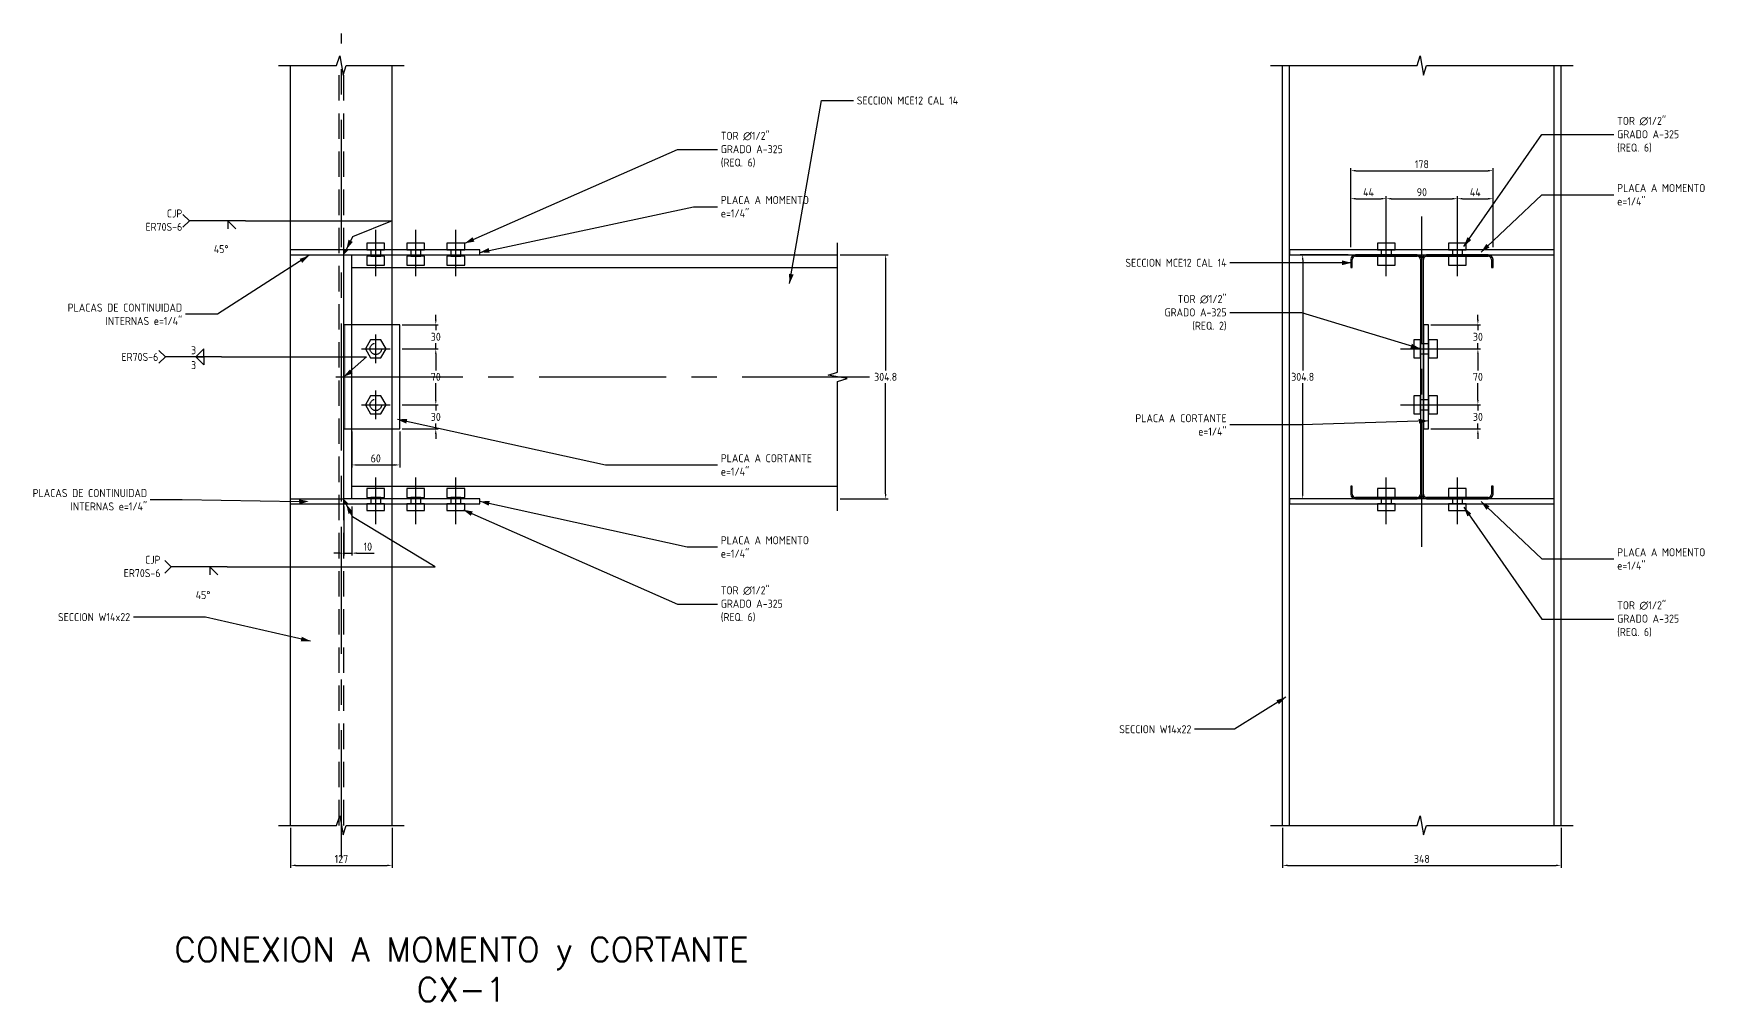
# Model space of a CAD drawing. Header units: millimetres. Extents: x 654 to 11880, y -1480 to 1529.
# Drawn here: x 715 to 2803, y 320 to 1529 of the extents above; entities that cross this region are included whole.
import ezdxf

# ---------------------------------------------------------------- set-up
doc = ezdxf.new("R2010")
doc.units = ezdxf.units.MM
doc.header["$LTSCALE"] = 5
doc.linetypes.add('CENTER', pattern=[50.8, 31.75, -6.35, 6.35, -6.35])
doc.linetypes.add('HIDDEN', pattern=[9.525, 6.35, -3.175])
doc.layers.add('TRAZO-01', color=8, linetype='Continuous')
doc.layers.add('TRAZOS-01', color=8, linetype='Continuous')
doc.styles.add('ISO Proportional', font='isocp.shx')
doc.styles.add('X200-000', font='simplex.shx')
doc.dimstyles.new('STD 05', dxfattribs={"dimscale": 5, "dimtxt": 2, "dimasz": 1.25, "dimexe": 0.625, "dimexo": 0.625, "dimtad": 1, "dimzin": 12, "dimtxsty": 'ISO Proportional', "dimcen": 2.5, "dimclrt": 2, "dimazin": 3, "dimtfac": 1, "dimtmove": 0, "dimatfit": 1})

# ---------------------------------------------------------------- blocks, each defined once
blk = doc.blocks.new('*D7')
at = {"layer": 'Defpoints', "color": 0, "transparency": 16777216}
for p in [(1102.9, 941.2), (1112.9, 941.2), (1112.9, 879.9)]:
    blk.add_point(p, dxfattribs=at)
at = {"layer": 'TRAZO-01', "color": 0, "lineweight": -2, "transparency": 16777216}
for p, q in [((1102.9, 938.1), (1102.9, 876.8)), ((1112.9, 938.1), (1112.9, 876.8)), ((1096.7, 879.9), (1090.4, 879.9)), ((1102.9, 879.9), (1112.9, 879.9)), ((1119.2, 879.9), (1140.7, 879.9))]:
    blk.add_line(p, q, dxfattribs=at)
at = {"layer": 'TRAZO-01', "color": 0, "transparency": 16777216}
for points in [[(1096.7, 880.9), (1096.7, 878.9), (1102.9, 879.9)], [(1119.2, 880.9), (1119.2, 878.9), (1112.9, 879.9)]]:
    blk.add_solid(points, dxfattribs=at)
at = {"layer": 'TRAZO-01', "color": 2, "transparency": 16777216, "insert": (1133, 888), "char_height": 10, "attachment_point": 5, "style": 'ISO Proportional'}
blk.add_mtext('10', dxfattribs=at)
blk = doc.blocks.new('*D13')
at = {"layer": 'Defpoints', "color": 0, "transparency": 16777216}
for p in [(1036.5, 540), (1163.5, 540), (1163.5, 490)]:
    blk.add_point(p, dxfattribs=at)
at = {"layer": 'TRAZO-01', "color": 0, "lineweight": -2, "transparency": 16777216}
for p, q in [((1036.5, 536.9), (1036.5, 486.9)), ((1163.5, 536.9), (1163.5, 486.9)), ((1042.8, 490), (1157.2, 490))]:
    blk.add_line(p, q, dxfattribs=at)
at = {"layer": 'TRAZO-01', "color": 0, "transparency": 16777216}
for points in [[(1042.8, 491), (1042.8, 489), (1036.5, 490)], [(1157.2, 491), (1157.2, 489), (1163.5, 490)]]:
    blk.add_solid(points, dxfattribs=at)
at = {"layer": 'TRAZO-01', "color": 2, "transparency": 16777216, "insert": (1100, 498.1), "char_height": 10, "attachment_point": 5, "style": 'ISO Proportional'}
blk.add_mtext('127', dxfattribs=at)
blk = doc.blocks.new('*D14')
at = {"layer": 'Defpoints', "color": 0, "transparency": 16777216}
for p in [(1112.9, 1035), (1172.9, 1035), (1172.9, 990)]:
    blk.add_point(p, dxfattribs=at)
at = {"layer": 'TRAZO-01', "color": 0, "lineweight": -2, "transparency": 16777216}
for p, q in [((1112.9, 1031.9), (1112.9, 986.9)), ((1172.9, 1031.9), (1172.9, 986.9)), ((1119.2, 990), (1166.7, 990))]:
    blk.add_line(p, q, dxfattribs=at)
at = {"layer": 'TRAZO-01', "color": 0, "transparency": 16777216}
for points in [[(1119.2, 991), (1119.2, 989), (1112.9, 990)], [(1166.7, 991), (1166.7, 989), (1172.9, 990)]]:
    blk.add_solid(points, dxfattribs=at)
at = {"layer": 'TRAZO-01', "color": 2, "transparency": 16777216, "insert": (1142.9, 998.1), "char_height": 10, "attachment_point": 5, "style": 'ISO Proportional'}
blk.add_mtext('60', dxfattribs=at)
blk = doc.blocks.new('*D15')
at = {"layer": 'Defpoints', "color": 0, "transparency": 16777216}
for p in [(1172.9, 1065), (1217.9, 1065), (1172.9, 1035)]:
    blk.add_point(p, dxfattribs=at)
at = {"layer": 'TRAZO-01', "color": 0, "lineweight": -2, "transparency": 16777216}
for p, q in [((1176, 1065), (1221, 1065)), ((1217.9, 1071.2), (1217.9, 1077.5)), ((1217.9, 1065), (1217.9, 1058.1)), ((1176, 1035), (1221, 1035)), ((1217.9, 1035), (1217.9, 1041.9)), ((1217.9, 1028.8), (1217.9, 1022.5))]:
    blk.add_line(p, q, dxfattribs=at)
at = {"layer": 'TRAZO-01', "color": 0, "transparency": 16777216}
for points in [[(1216.9, 1071.2), (1218.9, 1071.2), (1217.9, 1065)], [(1216.9, 1028.8), (1218.9, 1028.8), (1217.9, 1035)]]:
    blk.add_solid(points, dxfattribs=at)
at = {"layer": 'TRAZO-01', "color": 2, "transparency": 16777216, "insert": (1217.9, 1050), "char_height": 10, "attachment_point": 5, "style": 'ISO Proportional'}
blk.add_mtext('30', dxfattribs=at)
blk = doc.blocks.new('*D16')
at = {"layer": 'Defpoints', "color": 0, "transparency": 16777216}
for p in [(1172.9, 1135), (1217.9, 1135), (1172.9, 1065)]:
    blk.add_point(p, dxfattribs=at)
at = {"layer": 'TRAZO-01', "color": 0, "lineweight": -2, "transparency": 16777216}
for p, q in [((1176, 1135), (1221, 1135)), ((1217.9, 1128.8), (1217.9, 1108.1)), ((1217.9, 1071.2), (1217.9, 1091.9)), ((1176, 1065), (1221, 1065))]:
    blk.add_line(p, q, dxfattribs=at)
at = {"layer": 'TRAZO-01', "color": 0, "transparency": 16777216}
for points in [[(1216.9, 1128.8), (1218.9, 1128.8), (1217.9, 1135)], [(1216.9, 1071.2), (1218.9, 1071.2), (1217.9, 1065)]]:
    blk.add_solid(points, dxfattribs=at)
at = {"layer": 'TRAZO-01', "color": 2, "transparency": 16777216, "insert": (1217.9, 1100), "char_height": 10, "attachment_point": 5, "style": 'ISO Proportional'}
blk.add_mtext('70', dxfattribs=at)
blk = doc.blocks.new('*D17')
at = {"layer": 'Defpoints', "color": 0, "transparency": 16777216}
for p in [(1172.9, 1165), (1217.9, 1165), (1172.9, 1135)]:
    blk.add_point(p, dxfattribs=at)
at = {"layer": 'TRAZO-01', "color": 0, "lineweight": -2, "transparency": 16777216}
for p, q in [((1217.9, 1171.2), (1217.9, 1177.5)), ((1176, 1165), (1221, 1165)), ((1217.9, 1165), (1217.9, 1158.1)), ((1176, 1135), (1221, 1135)), ((1217.9, 1135), (1217.9, 1141.9)), ((1217.9, 1128.8), (1217.9, 1122.5))]:
    blk.add_line(p, q, dxfattribs=at)
at = {"layer": 'TRAZO-01', "color": 0, "transparency": 16777216}
for points in [[(1216.9, 1171.2), (1218.9, 1171.2), (1217.9, 1165)], [(1216.9, 1128.8), (1218.9, 1128.8), (1217.9, 1135)]]:
    blk.add_solid(points, dxfattribs=at)
at = {"layer": 'TRAZO-01', "color": 2, "transparency": 16777216, "insert": (1217.9, 1150), "char_height": 10, "attachment_point": 5, "style": 'ISO Proportional'}
blk.add_mtext('30', dxfattribs=at)
blk = doc.blocks.new('*D18')
at = {"layer": 'Defpoints', "color": 0, "transparency": 16777216}
for p in [(1720, 1252.4), (1780, 1252.4), (1720, 947.6)]:
    blk.add_point(p, dxfattribs=at)
at = {"layer": 'TRAZO-01', "color": 0, "lineweight": -2, "transparency": 16777216}
for p, q in [((1723.1, 1252.4), (1783.1, 1252.4)), ((1780, 1246.2), (1780, 1108.1)), ((1780, 953.9), (1780, 1091.9)), ((1723.1, 947.6), (1783.1, 947.6))]:
    blk.add_line(p, q, dxfattribs=at)
at = {"layer": 'TRAZO-01', "color": 0, "transparency": 16777216}
for points in [[(1779, 1246.2), (1781, 1246.2), (1780, 1252.4)], [(1779, 953.9), (1781, 953.9), (1780, 947.6)]]:
    blk.add_solid(points, dxfattribs=at)
at = {"layer": 'TRAZO-01', "color": 2, "transparency": 16777216, "insert": (1780, 1100), "char_height": 10, "attachment_point": 5, "style": 'ISO Proportional'}
blk.add_mtext('304.8', dxfattribs=at)
blk = doc.blocks.new('*D19')
at = {"layer": 'Defpoints', "color": 0, "transparency": 16777216}
for p in [(2276, 540), (2624, 540), (2624, 490)]:
    blk.add_point(p, dxfattribs=at)
at = {"layer": 'TRAZO-01', "color": 0, "lineweight": -2, "transparency": 16777216}
for p, q in [((2276, 536.9), (2276, 486.9)), ((2624, 536.9), (2624, 486.9)), ((2282.2, 490), (2617.8, 490))]:
    blk.add_line(p, q, dxfattribs=at)
at = {"layer": 'TRAZO-01', "color": 0, "transparency": 16777216}
for points in [[(2282.2, 491), (2282.2, 489), (2276, 490)], [(2617.8, 491), (2617.8, 489), (2624, 490)]]:
    blk.add_solid(points, dxfattribs=at)
at = {"layer": 'TRAZO-01', "color": 2, "transparency": 16777216, "insert": (2450, 498.1), "char_height": 10, "attachment_point": 5, "style": 'ISO Proportional'}
blk.add_mtext('348', dxfattribs=at)
blk = doc.blocks.new('*D24')
at = {"layer": 'Defpoints', "color": 0, "transparency": 16777216}
for p in [(2458.3, 1065), (2520, 1065), (2458.3, 1035)]:
    blk.add_point(p, dxfattribs=at)
at = {"layer": 'TRAZO-01', "color": 0, "lineweight": -2, "transparency": 16777216}
for p, q in [((2461.4, 1065), (2523.1, 1065)), ((2520, 1071.2), (2520, 1077.5)), ((2520, 1065), (2520, 1058.1)), ((2461.4, 1035), (2523.1, 1035)), ((2520, 1035), (2520, 1041.9)), ((2520, 1028.8), (2520, 1022.5))]:
    blk.add_line(p, q, dxfattribs=at)
at = {"layer": 'TRAZO-01', "color": 0, "transparency": 16777216}
for points in [[(2519, 1071.2), (2521, 1071.2), (2520, 1065)], [(2519, 1028.8), (2521, 1028.8), (2520, 1035)]]:
    blk.add_solid(points, dxfattribs=at)
at = {"layer": 'TRAZO-01', "color": 2, "transparency": 16777216, "insert": (2520, 1050), "char_height": 10, "attachment_point": 5, "style": 'ISO Proportional'}
blk.add_mtext('30', dxfattribs=at)
blk = doc.blocks.new('*D25')
at = {"layer": 'Defpoints', "color": 0, "transparency": 16777216}
for p in [(2458.3, 1135), (2520, 1135), (2458.3, 1065)]:
    blk.add_point(p, dxfattribs=at)
at = {"layer": 'TRAZO-01', "color": 0, "lineweight": -2, "transparency": 16777216}
for p, q in [((2461.4, 1135), (2523.1, 1135)), ((2520, 1128.8), (2520, 1108.1)), ((2520, 1071.2), (2520, 1091.9)), ((2461.4, 1065), (2523.1, 1065))]:
    blk.add_line(p, q, dxfattribs=at)
at = {"layer": 'TRAZO-01', "color": 0, "transparency": 16777216}
for points in [[(2519, 1128.8), (2521, 1128.8), (2520, 1135)], [(2519, 1071.2), (2521, 1071.2), (2520, 1065)]]:
    blk.add_solid(points, dxfattribs=at)
at = {"layer": 'TRAZO-01', "color": 2, "transparency": 16777216, "insert": (2520, 1100), "char_height": 10, "attachment_point": 5, "style": 'ISO Proportional'}
blk.add_mtext('70', dxfattribs=at)
blk = doc.blocks.new('*D26')
at = {"layer": 'Defpoints', "color": 0, "transparency": 16777216}
for p in [(2458.3, 1165), (2520, 1165), (2458.3, 1135)]:
    blk.add_point(p, dxfattribs=at)
at = {"layer": 'TRAZO-01', "color": 0, "lineweight": -2, "transparency": 16777216}
for p, q in [((2520, 1171.2), (2520, 1177.5)), ((2461.4, 1165), (2523.1, 1165)), ((2520, 1165), (2520, 1158.1)), ((2461.4, 1135), (2523.1, 1135)), ((2520, 1135), (2520, 1141.9)), ((2520, 1128.8), (2520, 1122.5))]:
    blk.add_line(p, q, dxfattribs=at)
at = {"layer": 'TRAZO-01', "color": 0, "transparency": 16777216}
for points in [[(2519, 1171.2), (2521, 1171.2), (2520, 1165)], [(2519, 1128.8), (2521, 1128.8), (2520, 1135)]]:
    blk.add_solid(points, dxfattribs=at)
at = {"layer": 'TRAZO-01', "color": 2, "transparency": 16777216, "insert": (2520, 1150), "char_height": 10, "attachment_point": 5, "style": 'ISO Proportional'}
blk.add_mtext('30', dxfattribs=at)
blk = doc.blocks.new('*D27')
at = {"layer": 'Defpoints', "color": 0, "transparency": 16777216}
for p in [(2301.1, 1252.4), (2361.1, 1252.4), (2361.1, 947.6)]:
    blk.add_point(p, dxfattribs=at)
at = {"layer": 'TRAZO-01', "color": 0, "lineweight": -2, "transparency": 16777216}
for p, q in [((2358, 1252.4), (2298, 1252.4)), ((2301.1, 1246.2), (2301.1, 1108.1)), ((2301.1, 953.9), (2301.1, 1091.9)), ((2358, 947.6), (2298, 947.6))]:
    blk.add_line(p, q, dxfattribs=at)
at = {"layer": 'TRAZO-01', "color": 0, "transparency": 16777216}
for points in [[(2300.1, 1246.2), (2302.1, 1246.2), (2301.1, 1252.4)], [(2300.1, 953.9), (2302.1, 953.9), (2301.1, 947.6)]]:
    blk.add_solid(points, dxfattribs=at)
at = {"layer": 'TRAZO-01', "color": 2, "transparency": 16777216, "insert": (2301.1, 1100), "char_height": 10, "attachment_point": 5, "style": 'ISO Proportional'}
blk.add_mtext('304.8', dxfattribs=at)
blk = doc.blocks.new('*D61')
at = {"layer": 'Defpoints', "color": 0, "transparency": 16777216}
for p in [(2405.6, 1322.4), (2361.1, 1258.8), (2405.6, 1258.8)]:
    blk.add_point(p, dxfattribs=at)
at = {"layer": 'TRAZO-01', "color": 0, "lineweight": -2, "transparency": 16777216}
for p, q in [((2361.1, 1261.9), (2361.1, 1325.5)), ((2367.3, 1322.4), (2399.3, 1322.4)), ((2405.6, 1261.9), (2405.6, 1325.5))]:
    blk.add_line(p, q, dxfattribs=at)
at = {"layer": 'TRAZO-01', "color": 0, "transparency": 16777216}
for points in [[(2367.3, 1323.4), (2367.3, 1321.4), (2361.1, 1322.4)], [(2399.3, 1323.4), (2399.3, 1321.4), (2405.6, 1322.4)]]:
    blk.add_solid(points, dxfattribs=at)
at = {"layer": 'TRAZO-01', "color": 2, "transparency": 16777216, "insert": (2383.3, 1330.5), "char_height": 10, "width": 31.414, "attachment_point": 5, "style": 'ISO Proportional'}
blk.add_mtext('44', dxfattribs=at)
blk = doc.blocks.new('*D62')
at = {"layer": 'Defpoints', "color": 0, "transparency": 16777216}
for p in [(2494.4, 1322.4), (2405.6, 1258.8), (2494.4, 1258.8)]:
    blk.add_point(p, dxfattribs=at)
at = {"layer": 'TRAZO-01', "color": 0, "lineweight": -2, "transparency": 16777216}
for p, q in [((2405.6, 1261.9), (2405.6, 1325.5)), ((2411.8, 1322.4), (2488.2, 1322.4)), ((2494.4, 1261.9), (2494.4, 1325.5))]:
    blk.add_line(p, q, dxfattribs=at)
at = {"layer": 'TRAZO-01', "color": 0, "transparency": 16777216}
for points in [[(2411.8, 1323.4), (2411.8, 1321.4), (2405.6, 1322.4)], [(2488.2, 1323.4), (2488.2, 1321.4), (2494.4, 1322.4)]]:
    blk.add_solid(points, dxfattribs=at)
at = {"layer": 'TRAZO-01', "color": 2, "transparency": 16777216, "insert": (2450, 1330.5), "char_height": 10, "attachment_point": 5, "style": 'ISO Proportional'}
blk.add_mtext('90', dxfattribs=at)
blk = doc.blocks.new('*D63')
at = {"layer": 'Defpoints', "color": 0, "transparency": 16777216}
for p in [(2538.9, 1322.4), (2494.4, 1258.8), (2538.9, 1258.8)]:
    blk.add_point(p, dxfattribs=at)
at = {"layer": 'TRAZO-01', "color": 0, "lineweight": -2, "transparency": 16777216}
for p, q in [((2494.4, 1261.9), (2494.4, 1325.5)), ((2500.7, 1322.4), (2532.7, 1322.4)), ((2538.9, 1261.9), (2538.9, 1325.5))]:
    blk.add_line(p, q, dxfattribs=at)
at = {"layer": 'TRAZO-01', "color": 0, "transparency": 16777216}
for points in [[(2500.7, 1323.4), (2500.7, 1321.4), (2494.4, 1322.4)], [(2532.7, 1323.4), (2532.7, 1321.4), (2538.9, 1322.4)]]:
    blk.add_solid(points, dxfattribs=at)
at = {"layer": 'TRAZO-01', "color": 2, "transparency": 16777216, "insert": (2516.7, 1330.5), "char_height": 10, "attachment_point": 5, "style": 'ISO Proportional'}
blk.add_mtext('44', dxfattribs=at)
blk = doc.blocks.new('*D64')
at = {"layer": 'Defpoints', "color": 0, "transparency": 16777216}
for p in [(2538.9, 1357.4), (2361.1, 1258.8), (2538.9, 1258.8)]:
    blk.add_point(p, dxfattribs=at)
at = {"layer": 'TRAZO-01', "color": 0, "lineweight": -2, "transparency": 16777216}
for p, q in [((2361.1, 1261.9), (2361.1, 1360.5)), ((2367.3, 1357.4), (2532.7, 1357.4)), ((2538.9, 1261.9), (2538.9, 1360.5))]:
    blk.add_line(p, q, dxfattribs=at)
at = {"layer": 'TRAZO-01', "color": 0, "transparency": 16777216}
for points in [[(2367.3, 1358.4), (2367.3, 1356.4), (2361.1, 1357.4)], [(2532.7, 1358.4), (2532.7, 1356.4), (2538.9, 1357.4)]]:
    blk.add_solid(points, dxfattribs=at)
at = {"layer": 'TRAZO-01', "color": 2, "transparency": 16777216, "insert": (2450, 1365.5), "char_height": 10, "width": 26, "attachment_point": 5, "style": 'ISO Proportional'}
blk.add_mtext('178', dxfattribs=at)

msp = doc.modelspace()

# ---------------------------------------------------------------- hatches: boundary and pattern name
at = {"layer": 'TRAZOS-01'}
for points in [[(1102.9, 1252.4), (1102.9, 1258.75), (1109.25, 1258.75)], [(1102.9, 1035.03), (1105.9, 1035.03), (1105.9, 1165.03), (1102.9, 1165.03)], [(1102.9, 947.6), (1102.9, 941.25), (1109.25, 941.25)]]:
    msp.add_hatch(color=5, dxfattribs=at).paths.add_polyline_path(points)

# ---------------------------------------------------------------- linework, layer by layer
at = {"color": 5}
for p, q in [((958, 1294.762), (958, 1284.762)), ((968, 1284.762), (958, 1294.762)), ((935.389, 862.882), (935.389, 852.882)), ((945.389, 852.882), (935.389, 862.882))]:
    msp.add_line(p, q, dxfattribs=at)
for points in [[(980, 1294.762), (1163.5, 1294.762), (1114, 1274.75), (1106, 1258.75)], [(950, 1125), (1131.226, 1125), (1102.9, 1100.026)], [(957.389, 862.882), (1217.295, 862.882), (1114, 925.25), (1106, 941.25)]]:
    msp.add_lwpolyline(points, dxfattribs=at)
at = {"layer": 'TRAZOS-01', "color": 1, "linetype": 'CENTER'}
for p, q in [((1100, 500), (1100, 1528.75)), ((2450, 887.6), (2450, 1312.4)), ((2450, 887.6), (2450, 1312.4)), ((1142.9, 1225.5), (1142.9, 1283.75)), ((1192.899, 1225.5), (1192.899, 1283.75)), ((1242.903, 1225.5), (1242.903, 1283.75)), ((2405.55, 1225.5), (2405.55, 1283.75)), ((2494.45, 1225.5), (2494.45, 1283.75)), ((1142.9, 1117), (1142.9, 1153)), ((1124.9, 1135), (1160.9, 1135)), ((2423.1, 1135), (2483.25, 1135)), ((1092.9, 1100), (1760, 1100)), ((1124.9, 1065), (1160.9, 1065)), ((1142.9, 1047), (1142.9, 1083)), ((2423.1, 1065), (2483.25, 1065)), ((1142.9, 916.25), (1142.9, 974.5)), ((1192.9, 916.25), (1192.9, 974.5)), ((1242.9, 916.25), (1242.9, 974.5)), ((2405.55, 916.25), (2405.55, 974.5)), ((2494.45, 916.25), (2494.45, 974.5))]:
    msp.add_line(p, q, dxfattribs=at)
at = {"layer": 'TRAZOS-01', "color": 7}
for p, q in [((1036.5, 540), (1036.5, 1488.75)), ((1163.5, 540), (1163.5, 1488.75)), ((2276, 540), (2276, 1488.75)), ((2284.5, 540), (2284.5, 1488.75)), ((2615.5, 540), (2615.5, 1488.75)), ((2624, 540), (2624, 1488.75))]:
    msp.add_line(p, q, dxfattribs=at)
at = {"layer": 'TRAZOS-01', "color": 30, "linetype": 'HIDDEN', "true_color": 0xf26722}
msp.add_line((1097.1, 540), (1097.1, 1488.75), dxfattribs=at)
at = {"layer": 'TRAZOS-01', "color": 8, "linetype": 'HIDDEN'}
msp.add_line((1102.9, 540), (1102.9, 1488.75), dxfattribs=at)
at = {"layer": 'TRAZOS-01', "color": 2}
for p, q in [((1660, 1216.4), (1700, 1445)), ((1700, 1445), (1740, 1445)), ((2502.45, 1262.75), (2600, 1402.4)), ((2600, 1402.4), (2690, 1402.4)), ((1254.003, 1266.75), (1520, 1383.75)), ((1520, 1383.75), (1570, 1383.75)), ((2523.9, 1255.575), (2600, 1327.4)), ((2600, 1327.4), (2690, 1327.4)), ((1272.903, 1255.4), (1540, 1312.4)), ((1540, 1312.4), (1570, 1312.4)), ((1059.478, 1251.306), (944.978, 1178.056)), ((2300, 1242.4), (2210, 1242.4)), ((2362.1, 1242.4), (2300, 1242.4)), ((944.978, 1178.056), (904.978, 1178.056)), ((2300, 1180), (2210, 1180)), ((2448.1, 1135), (2300, 1180)), ((1169.9, 1047), (1430, 990)), ((2458.25, 1045), (2300, 1040)), ((2300, 1040), (2210, 1040)), ((1430, 990), (1570, 990)), ((901.194, 946.54), (861.194, 946.54)), ((1047.24, 944.017), (901.194, 946.54)), ((1272.9, 944.6), (1532, 887.6)), ((2523.9, 944.425), (2600, 872.6)), ((1262.9, 929.25), (1520, 816.25)), ((2502.45, 937.25), (2600, 797.6)), ((1532, 887.6), (1570, 887.6)), ((2600, 872.6), (2690, 872.6)), ((1520, 816.25), (1570, 816.25)), ((930, 800), (840, 800)), ((1061.5, 770), (930, 800)), ((2600, 797.6), (2690, 797.6)), ((2280, 700), (2216, 660)), ((2216, 660), (2166, 660))]:
    msp.add_line(p, q, dxfattribs=at)
at = {"layer": 'TRAZOS-01', "color": 5}
for p, q in [((910, 1294.762), (902, 1302.762)), ((910, 1294.762), (902, 1286.762)), ((980, 1294.762), (910, 1294.762)), ((880, 1125), (872, 1133)), ((880, 1125), (872, 1117)), ((950, 1125), (880, 1125)), ((887.389, 862.882), (879.389, 870.882)), ((887.389, 862.882), (879.389, 854.882)), ((957.389, 862.882), (887.389, 862.882))]:
    msp.add_line(p, q, dxfattribs=at)
at = {"layer": 'TRAZOS-01', "color": 2, "linetype": 'HIDDEN', "true_color": 0xf1eb1f}
for p, q in [((1102.9, 1252.4), (1102.9, 1258.75)), ((1102.9, 941.25), (1102.9, 947.6))]:
    msp.add_line(p, q, dxfattribs=at)
at = {"layer": 'TRAZOS-01', "color": 4, "linetype": 'Continuous'}
for p, q in [((1102.9, 947.6), (1102.9, 1252.4)), ((1112.9, 947.6), (1112.9, 1252.4))]:
    msp.add_line(p, q, dxfattribs=at)
at = {"layer": 'TRAZOS-01', "color": 4}
for p, q in [((1112.9, 1236.4), (1163.5, 1236.4)), ((1163.5, 1252.4), (1720, 1252.4)), ((1163.5, 1236.4), (1720, 1236.4)), ((2361.1, 1246.503), (2361.1, 1236.4)), ((2361.1, 1236.4), (2362.997, 1236.4)), ((2362.997, 1236.4), (2362.997, 1246.503)), ((2444.103, 1252.4), (2366.997, 1252.4)), ((2366.997, 1250.503), (2444.103, 1250.503)), ((2448.103, 1246.503), (2448.103, 953.497)), ((2451.897, 953.497), (2451.897, 1246.503)), ((2533.003, 1252.4), (2455.897, 1252.4)), ((2455.897, 1250.503), (2533.003, 1250.503)), ((2537.003, 1246.503), (2537.003, 1236.4)), ((2537.003, 1236.4), (2538.9, 1236.4)), ((2538.9, 1236.4), (2538.9, 1246.503)), ((1112.9, 963.6), (1163.5, 963.6)), ((1163.5, 963.6), (1720, 963.6)), ((2362.997, 963.6), (2361.1, 963.6)), ((2361.1, 963.6), (2361.1, 953.497)), ((2362.997, 953.497), (2362.997, 963.6)), ((2538.9, 963.6), (2537.003, 963.6)), ((2537.003, 963.6), (2537.003, 953.497)), ((2538.9, 953.497), (2538.9, 963.6)), ((2444.103, 949.497), (2366.997, 949.497)), ((2366.997, 947.6), (2444.103, 947.6)), ((2533.003, 949.497), (2455.897, 949.497)), ((2455.897, 947.6), (2533.003, 947.6))]:
    msp.add_line(p, q, dxfattribs=at)
at = {"layer": 'TRAZOS-01'}
for points in [[(1021.5, 1488.75), (1094, 1488.75), (1098, 1500.75), (1102, 1476.75), (1106, 1488.75), (1178.5, 1488.75)], [(2261, 1488.75), (2444, 1488.75), (2448, 1500.75), (2452, 1476.75), (2456, 1488.75), (2639, 1488.75)], [(1720, 932.6), (1720, 1094), (1732, 1098), (1708, 1102), (1720, 1106), (1720, 1267.4)], [(1021.5, 540), (1094, 540), (1098, 552), (1102, 528), (1106, 540), (1178.5, 540)], [(2261, 540), (2444, 540), (2448, 552), (2452, 528), (2456, 540), (2639, 540)]]:
    msp.add_lwpolyline(points, dxfattribs=at)
at = {"layer": 'TRAZOS-01', "color": 2}
msp.add_lwpolyline([(1036.5, 1252.4), (1272.903, 1252.4), (1272.903, 1258.75), (1036.5, 1258.75)], dxfattribs=at)
at = {"layer": 'TRAZOS-01', "color": 3, "linetype": 'HIDDEN'}
for points in [[(1131.8, 1258.75), (1154, 1258.75), (1154, 1266.75), (1131.8, 1266.75)], [(1136.55, 1250.5), (1149.25, 1250.5), (1149.25, 1258.75), (1136.55, 1258.75)], [(1131.8, 1239.4), (1154, 1239.4), (1154, 1250.5), (1131.8, 1250.5)], [(1155.717, 1135), (1149.309, 1146.1), (1136.491, 1146.1), (1130.083, 1135), (1136.491, 1123.9), (1149.309, 1123.9)], [(1155.717, 1065), (1149.309, 1076.1), (1136.491, 1076.1), (1130.083, 1065), (1136.491, 1053.9), (1149.309, 1053.9)], [(1131.8, 949.5), (1154, 949.5), (1154, 960.6), (1131.8, 960.6)], [(1131.8, 933.25), (1154, 933.25), (1154, 941.25), (1131.8, 941.25)], [(1136.55, 941.25), (1149.25, 941.25), (1149.25, 949.5), (1136.55, 949.5)]]:
    msp.add_lwpolyline(points, close=True, dxfattribs=at)
at = {"layer": 'TRAZOS-01', "color": 3}
for points in [[(1181.799, 1258.75), (1203.999, 1258.75), (1203.999, 1266.75), (1181.799, 1266.75)], [(1186.549, 1250.5), (1199.249, 1250.5), (1199.249, 1258.75), (1186.549, 1258.75)], [(1231.803, 1258.75), (1254.003, 1258.75), (1254.003, 1266.75), (1231.803, 1266.75)], [(1236.553, 1250.5), (1249.253, 1250.5), (1249.253, 1258.75), (1236.553, 1258.75)], [(2394.45, 1258.75), (2416.65, 1258.75), (2416.65, 1266.75), (2394.45, 1266.75)], [(2399.2, 1250.5), (2411.9, 1250.5), (2411.9, 1258.75), (2399.2, 1258.75)], [(2483.35, 1258.75), (2505.55, 1258.75), (2505.55, 1266.75), (2483.35, 1266.75)], [(2488.1, 1250.5), (2500.8, 1250.5), (2500.8, 1258.75), (2488.1, 1258.75)], [(1181.799, 1239.4), (1203.999, 1239.4), (1203.999, 1250.5), (1181.799, 1250.5)], [(1231.803, 1239.4), (1254.003, 1239.4), (1254.003, 1250.5), (1231.803, 1250.5)], [(2394.45, 1239.4), (2416.65, 1239.4), (2416.65, 1250.5), (2394.45, 1250.5)], [(2483.35, 1239.4), (2505.55, 1239.4), (2505.55, 1250.5), (2483.35, 1250.5)], [(2440.1, 1123.9), (2448.1, 1123.9), (2448.1, 1146.1), (2440.1, 1146.1)], [(2448.1, 1128.65), (2458.25, 1128.65), (2458.25, 1141.35), (2448.1, 1141.35)], [(2458.25, 1123.9), (2469.35, 1123.9), (2469.35, 1146.1), (2458.25, 1146.1)], [(2440.1, 1053.9), (2448.1, 1053.9), (2448.1, 1076.1), (2440.1, 1076.1)], [(2448.1, 1058.65), (2458.25, 1058.65), (2458.25, 1071.35), (2448.1, 1071.35)], [(2458.25, 1053.9), (2469.35, 1053.9), (2469.35, 1076.1), (2458.25, 1076.1)], [(1181.8, 949.5), (1204, 949.5), (1204, 960.6), (1181.8, 960.6)], [(1231.8, 949.5), (1254, 949.5), (1254, 960.6), (1231.8, 960.6)], [(2394.45, 949.5), (2416.65, 949.5), (2416.65, 960.6), (2394.45, 960.6)], [(2483.35, 949.5), (2505.55, 949.5), (2505.55, 960.6), (2483.35, 960.6)], [(1181.8, 933.25), (1204, 933.25), (1204, 941.25), (1181.8, 941.25)], [(1186.55, 941.25), (1199.25, 941.25), (1199.25, 949.5), (1186.55, 949.5)], [(1231.8, 933.25), (1254, 933.25), (1254, 941.25), (1231.8, 941.25)], [(1236.55, 941.25), (1249.25, 941.25), (1249.25, 949.5), (1236.55, 949.5)], [(2394.45, 933.25), (2416.65, 933.25), (2416.65, 941.25), (2394.45, 941.25)], [(2399.2, 941.25), (2411.9, 941.25), (2411.9, 949.5), (2399.2, 949.5)], [(2483.35, 933.25), (2505.55, 933.25), (2505.55, 941.25), (2483.35, 941.25)], [(2488.1, 941.25), (2500.8, 941.25), (2500.8, 949.5), (2488.1, 949.5)]]:
    msp.add_lwpolyline(points, close=True, dxfattribs=at)
at = {"layer": 'TRAZOS-01', "color": 2}
for points in [[(2284.5, 1252.4), (2615.5, 1252.4), (2615.5, 1258.75), (2284.5, 1258.75)], [(2284.5, 941.25), (2615.5, 941.25), (2615.5, 947.6), (2284.5, 947.6)]]:
    msp.add_lwpolyline(points, close=True, dxfattribs=at)
at = {"layer": 'TRAZOS-01', "color": 4, "linetype": 'HIDDEN'}
msp.add_lwpolyline([(1112.9, 1252.4), (1163.5, 1252.4)], dxfattribs=at)
at = {"layer": 'TRAZOS-01', "color": 41, "true_color": 0xf4ee51}
msp.add_lwpolyline([(1102.9, 1035.026), (1172.9, 1035.026), (1172.9, 1165.026), (1102.9, 1165.026)], close=True, dxfattribs=at)
at = {"layer": 'TRAZOS-01', "color": 4}
msp.add_lwpolyline([(2451.9, 1035), (2458.25, 1035), (2458.25, 1165), (2451.9, 1165)], close=True, dxfattribs=at)
at = {"layer": 'TRAZOS-01', "color": 5}
for points in [[(928, 1125), (928, 1135), (918, 1125)], [(928, 1125), (928, 1115), (918, 1125)]]:
    msp.add_lwpolyline(points, close=True, dxfattribs=at)
at = {"layer": 'TRAZOS-01', "color": 2, "linetype": 'ByBlock', "true_color": 0xf1eb1f}
for points in [[(1036.5, 947.6), (1102.9, 947.6)], [(1036.5, 941.25), (1102.9, 941.25)]]:
    msp.add_lwpolyline(points, dxfattribs=at)
at = {"layer": 'TRAZOS-01', "color": 2, "true_color": 0xf1eb1f}
msp.add_lwpolyline([(1102.9, 941.25), (1272.9, 941.25), (1272.9, 947.6), (1102.9, 947.6)], dxfattribs=at)
at = {"layer": 'TRAZOS-01', "color": 3, "linetype": 'HIDDEN'}
for centre in [(1142.9, 1135), (1142.9, 1065)]:
    msp.add_circle(centre, 7.15, dxfattribs=at)
at = {"layer": 'TRAZOS-01', "color": 4}
for centre, radius, start, end in [((2366.997, 1246.503), 5.897, 90, 180), ((2366.997, 1246.503), 4, 90, 180), ((2444.103, 1246.503), 5.897, 0, 90), ((2444.103, 1246.503), 4, 0, 90), ((2455.897, 1246.503), 5.897, 90, 180), ((2455.897, 1246.503), 4, 90, 180), ((2533.003, 1246.503), 5.897, 0, 90), ((2533.003, 1246.503), 4, 0, 90), ((2366.997, 953.497), 5.897, 180, 270), ((2366.997, 953.497), 4, 180, 270), ((2444.103, 953.497), 5.897, 270, 0), ((2444.103, 953.497), 4, 270, 0), ((2455.897, 953.497), 5.897, 180, 270), ((2455.897, 953.497), 4, 180, 270), ((2533.003, 953.497), 5.897, 270, 0), ((2533.003, 953.497), 4, 270, 0)]:
    msp.add_arc(centre, radius, start, end, dxfattribs=at)
at = {"layer": 'TRAZOS-01', "color": 2}
for points in [[(1254.003, 1266.75), (1263.782, 1274.325), (1266.196, 1268.832)], [(2502.45, 1262.75), (2506.862, 1274.306), (2511.781, 1270.87)], [(1272.903, 1255.4), (1283.978, 1260.908), (1285.267, 1255.048)], [(2523.9, 1255.575), (2530.568, 1265.993), (2534.686, 1261.63)], [(1059.478, 1251.306), (1050.986, 1242.312), (1047.753, 1247.366)], [(2362.1, 1242.4), (2350.1, 1239.4), (2350.1, 1245.4)], [(1660, 1216.4), (1659.113, 1228.737), (1665.023, 1227.703)], [(2448.1, 1135), (2435.746, 1135.618), (2437.49, 1141.359)], [(1169.9, 1047), (1182.264, 1047.362), (1180.98, 1041.501)], [(2458.25, 1045), (2446.351, 1041.623), (2446.161, 1047.62)], [(1059.23, 944.506), (1047.363, 941.019), (1047.118, 947.014)], [(1272.9, 944.6), (1285.264, 944.952), (1283.975, 939.092)], [(2523.9, 944.425), (2534.686, 938.37), (2530.568, 934.007)], [(1251.914, 934.078), (1264.107, 931.996), (1261.693, 926.504)], [(2502.45, 937.25), (2511.781, 929.13), (2506.862, 925.694)], [(1061.5, 770), (1049.133, 769.744), (1050.468, 775.594)], [(2280, 700), (2271.414, 691.096), (2268.234, 696.184)]]:
    msp.add_solid(points, dxfattribs=at)
at = {"layer": 'TRAZOS-01', "color": 5}
for points in [[(1106, 1258.75), (1114.229, 1268.499), (1108.862, 1271.183)], [(1102.475, 1099.985), (1110.673, 1109.247), (1114.067, 1104.299)], [(1106, 941.25), (1108.862, 928.817), (1114.229, 931.501)]]:
    msp.add_solid(points, dxfattribs=at)

# ---------------------------------------------------------------- texts
at = {"layer": 'TRAZO-01', "color": 7, "insert": (1250, 380), "char_height": 30, "width": 836.37851, "attachment_point": 5, "style": 'X200-000'}
msp.add_mtext('CONEXION A MOMENTO y CORTANTE', dxfattribs=at)
at = {"layer": 'TRAZO-01', "color": 7, "insert": (1250, 335), "char_height": 30, "attachment_point": 5, "style": 'X200-000'}
msp.add_mtext('CX-1', dxfattribs=at)
at = {"layer": 'TRAZOS-01', "color": 2, "char_height": 10, "style": 'ISO Proportional'}
for s, insert, attachment_point in [('SECCION MCE12 CAL 14', (1744, 1445), 4), ('TOR ∅1/2"\\PGRADO A-325\\P(REQ. 6)', (2694, 1402.4), 4), ('TOR ∅1/2"\\PGRADO A-325\\P(REQ. 6)', (1574, 1383.75), 4), ('PLACA A MOMENTO\\Pe=1/4"', (2694, 1327.4), 4), ('PLACA A MOMENTO\\Pe=1/4"', (1574, 1312.4), 4), ('SECCION MCE12 CAL 14', (2206, 1242.4), 6), ('PLACAS DE CONTINUIDAD\\PINTERNAS e=1/4"', (900.978, 1178.056), 6), ('TOR ∅1/2"\\PGRADO A-325\\P(REQ. 2)', (2206, 1180), 6), ('PLACA A CORTANTE\\Pe=1/4"', (2206, 1040), 6), ('PLACA A CORTANTE\\Pe=1/4"', (1574, 990), 4), ('PLACAS DE CONTINUIDAD\\PINTERNAS e=1/4"', (857.194, 946.54), 6), ('PLACA A MOMENTO\\Pe=1/4"', (1574, 887.6), 4), ('PLACA A MOMENTO\\Pe=1/4"', (2694, 872.6), 4), ('TOR ∅1/2"\\PGRADO A-325\\P(REQ. 6)', (1574, 816.25), 4), ('TOR ∅1/2"\\PGRADO A-325\\P(REQ. 6)', (2694, 797.6), 4), ('SECCION W14x22', (836, 800), 6), ('SECCION W14x22', (2162, 660), 6)]:
    msp.add_mtext(s, dxfattribs=dict(at, insert=insert, attachment_point=attachment_point))
at = {"layer": 'TRAZOS-01', "color": 5, "char_height": 10, "attachment_point": 6, "style": 'ISO Proportional'}
for s, insert in [('CJP\\PER70S-6', (901.136, 1295.61)), (' \\P45°', (958.91, 1267.811)), ('ER70S-6', (871.188, 1124.844)), ('3', (918.455, 1133.178)), ('3', (918.455, 1114.613)), ('CJP\\PER70S-6', (873.984, 863.244)), (' \\P45°', (936.3, 835.931))]:
    msp.add_mtext(s, dxfattribs=dict(at, insert=insert))

# ---------------------------------------------------------------- dimensions: what is measured, and where the dimension line sits
at = {"layer": 'TRAZO-01'}
for base, p1, p2, text, picture, middle in [((2538.9, 1357.4), (2361.1, 1258.75), (2538.9, 1258.75), '178', '*D64', (2450, 1365.525)), ((2405.55, 1322.4), (2361.1, 1258.75), (2405.55, 1258.75), '44', '*D61', (2383.325, 1330.525)), ((2494.45, 1322.4), (2405.55, 1258.75), (2494.45, 1258.75), '90', '*D62', (2450, 1330.525)), ((2538.9, 1322.4), (2494.45, 1258.75), (2538.9, 1258.75), '44', '*D63', (2516.675, 1330.525))]:
    dim = msp.add_linear_dim(base=base, p1=p1, p2=p2, text=text, dimstyle='STD 05', dxfattribs=at)
    dim.commit()
    dim.dimension.update_dxf_attribs({"geometry": picture, "text_midpoint": middle})
for base, p1, p2, picture, middle in [((1780, 1252.4), (1720, 947.6), (1720, 1252.4), '*D18', (1780, 1100)), ((2301.1, 1252.4), (2361.1, 947.6), (2361.1, 1252.4), '*D27', (2301.1, 1100)), ((1217.9, 1165), (1172.9, 1135), (1172.9, 1165), '*D17', (1217.9, 1150)), ((2520, 1165), (2458.25, 1135), (2458.25, 1165), '*D26', (2520, 1150)), ((1217.9, 1135), (1172.9, 1065), (1172.9, 1135), '*D16', (1217.9, 1100)), ((2520, 1135), (2458.25, 1065), (2458.25, 1135), '*D25', (2520, 1100)), ((1217.9, 1065), (1172.9, 1035), (1172.9, 1065), '*D15', (1217.9, 1050)), ((2520, 1065), (2458.25, 1035), (2458.25, 1065), '*D24', (2520, 1050))]:
    dim = msp.add_linear_dim(base=base, p1=p1, p2=p2, angle=90, dimstyle='STD 05', dxfattribs=at)
    dim.commit()
    dim.dimension.update_dxf_attribs({"geometry": picture, "text_midpoint": middle})
for base, p1, p2, picture, middle in [((1172.9, 990), (1112.9, 1035.026), (1172.9, 1035), '*D14', (1142.9, 998.125)), ((1112.9, 879.9), (1102.9, 941.25), (1112.9, 941.25), '*D7', (1133.029, 888.025)), ((1163.5, 490), (1036.5, 540), (1163.5, 540), '*D13', (1100, 498.126)), ((2624, 490), (2276, 540), (2624, 540), '*D19', (2450, 498.125))]:
    dim = msp.add_linear_dim(base=base, p1=p1, p2=p2, dimstyle='STD 05', dxfattribs=at)
    dim.commit()
    dim.dimension.update_dxf_attribs({"geometry": picture, "text_midpoint": middle})

doc.saveas('drawing.dxf')
